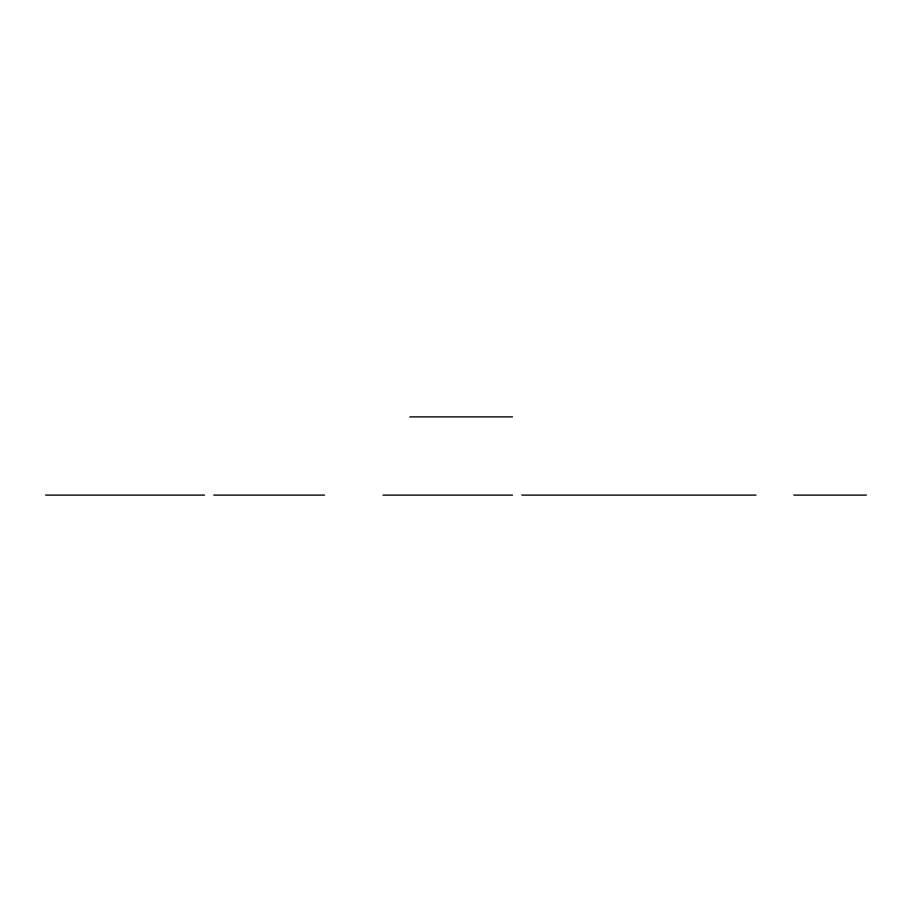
<?xml version="1.0" encoding="UTF-8"?>
<svg xmlns="http://www.w3.org/2000/svg" width="912" height="912" viewBox="0 0 912 912"><rect width="100%" height="100%" fill="white"/><g stroke="black" fill="none" stroke-linecap="round" stroke-linejoin="round"><path stroke-width="1.37" d="M409.796 416.887L512.51 416.887M45.6 495.113L204.493 495.113M213.773 495.113L324.524 495.113M383.006 495.113L512.51 495.113M521.755 495.113L756.025 495.113M793.771 495.113L866.4 495.113"/></g></svg>
